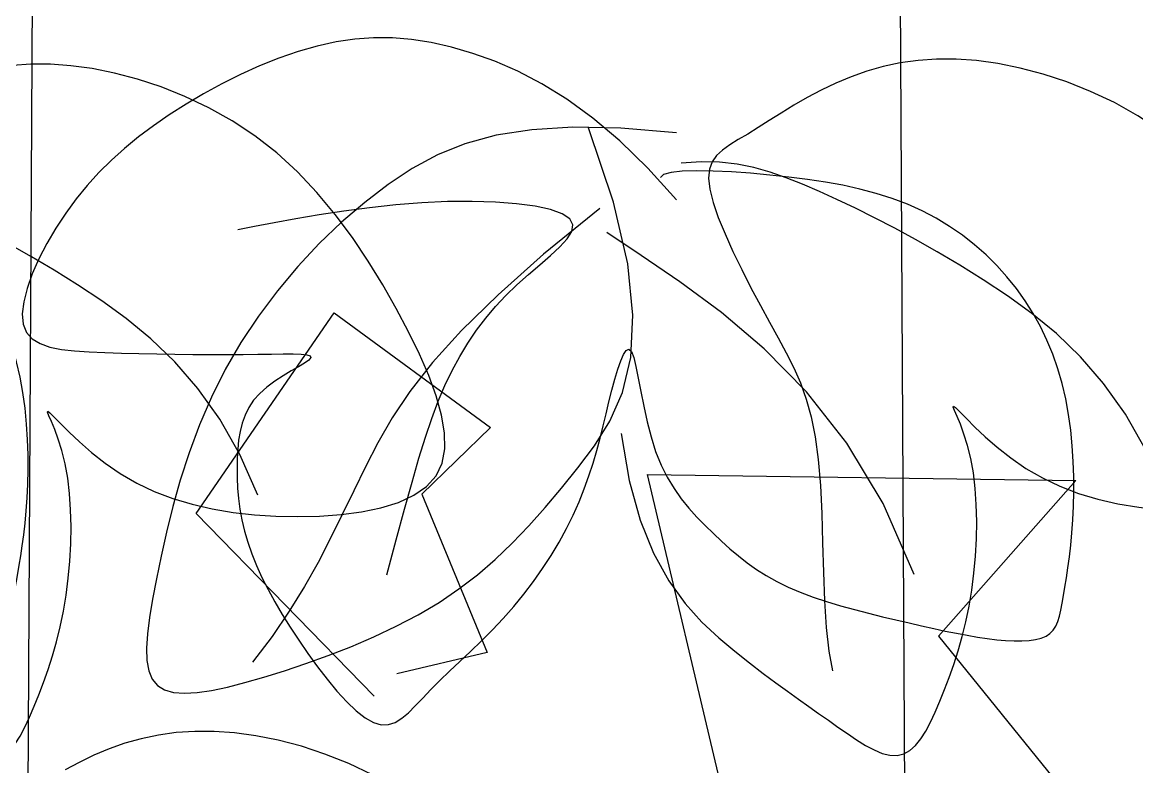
# Model space of a CAD drawing. Extents: x -1568 to -728, y -1287 to -990.
# Drawn here: x -1017.636 to -1016.845, y -1164.897 to -1164.368 of the extents above; entities that cross this region are included whole.
import ezdxf

# ---------------------------------------------------------------- set-up
doc = ezdxf.new("R2010")
doc.units = 0
doc.header["$LTSCALE"] = 5
doc.layers.get('0').update_dxf_attribs({"linetype": 'CONTINUOUS'})
for name, color, linetype in [('fz', 7, 'CONTINUOUS'), ('LH', 94, 'CONTINUOUS'), ('尺寸标注', 2, 'CONTINUOUS'), ('灯杆', 4, 'CONTINUOUS')]:
    doc.layers.add(name, color=color, linetype=linetype)
doc.layers.add('标注', color=4, linetype='CONTINUOUS', lineweight=15)

# ---------------------------------------------------------------- blocks, each defined once
blk = doc.blocks.new('LIM43')
at = {"color": 98}
for p, q in [((942286.83689, 2579500.15876), (942286.93485, 2579500.30133)), ((942286.93485, 2579500.30133), (942287.04576, 2579500.21987)), ((942287.04576, 2579500.21987), (942286.99711, 2579500.17256)), ((942287.15733, 2579500.18636), (942287.46134, 2579500.18221)), ((942287.23296, 2579499.86555), (942287.15733, 2579500.18636)), ((942287.46134, 2579500.18221), (942287.36381, 2579500.07162)), ((942286.99711, 2579500.17256), (942287.04358, 2579500.06001)), ((942286.96314, 2579500.02913), (942286.83689, 2579500.15876)), ((942287.36381, 2579500.07162), (942287.59988, 2579499.78059)), ((942287.04358, 2579500.06001), (942286.97936, 2579500.04489))]:
    blk.add_line(p, q, dxfattribs=at)
blk = doc.blocks.new('花')
at = {"layer": 'LH', "color": 12}
for p, q in [((0.66338, 0.47467), (0.64962, 0.47355)), ((0.67788, 0.47486), (0.66338, 0.47467)), ((0.69316, 0.47406), (0.67788, 0.47486)), ((0.62411, 0.46878), (0.61226, 0.46523)), ((0.63655, 0.47157), (0.62411, 0.46878)), ((0.64962, 0.47355), (0.63655, 0.47157)), ((0.70922, 0.47222), (0.69316, 0.47406)), ((0.72593, 0.46929), (0.70922, 0.47222)), ((0.74309, 0.46519), (0.72593, 0.46929)), ((0.60094, 0.46099), (0.59012, 0.45612)), ((0.61226, 0.46523), (0.60094, 0.46099)), ((0.76049, 0.45988), (0.74309, 0.46519)), ((0.77795, 0.45329), (0.76049, 0.45988)), ((0.59012, 0.45612), (0.57974, 0.45069)), ((0.79527, 0.44537), (0.77795, 0.45329)), ((0.56981, 0.44483), (0.56035, 0.4387)), ((0.57974, 0.45069), (0.56981, 0.44483)), ((0.81226, 0.43606), (0.79527, 0.44537)), ((0.56035, 0.4387), (0.55137, 0.43247)), ((0.82872, 0.4253), (0.81226, 0.43606)), ((0.55137, 0.43247), (0.54287, 0.42627)), ((0.53488, 0.42026), (0.5274, 0.41461)), ((0.54287, 0.42627), (0.53488, 0.42026)), ((0.84449, 0.41308), (0.82872, 0.4253)), ((0.5274, 0.41461), (0.52046, 0.40946)), ((0.85951, 0.39961), (0.84449, 0.41308)), ((-0.51718, 0.40406), (-0.53028, 0.40002)), ((-0.50411, 0.40713), (-0.51718, 0.40406)), ((-0.49094, 0.4092), (-0.50411, 0.40713)), ((-0.47757, 0.41026), (-0.49094, 0.4092)), ((-0.46388, 0.41029), (-0.47757, 0.41026)), ((-0.44975, 0.40928), (-0.46388, 0.41029)), ((-0.43508, 0.40722), (-0.44975, 0.40928)), ((-0.41974, 0.40407), (-0.43508, 0.40722)), ((-0.40365, 0.39979), (-0.41974, 0.40407)), ((0.39639, 0.4039), (0.36736, 0.39975)), ((0.43034, 0.40606), (0.39639, 0.4039)), ((0.42954, 0.35341), (0.40753, 0.40445)), ((0.46999, 0.40616), (0.43034, 0.40606)), ((0.51407, 0.40489), (0.50838, 0.40071)), ((0.52046, 0.40946), (0.51407, 0.40489)), ((-0.53028, 0.40002), (-0.54347, 0.39503)), ((-0.38675, 0.39409), (-0.40365, 0.39979)), ((0.36736, 0.39975), (0.34249, 0.39372)), ((0.50352, 0.39663), (0.49964, 0.39238)), ((0.50838, 0.40071), (0.50352, 0.39663)), ((0.87376, 0.38513), (0.85951, 0.39961)), ((-0.55669, 0.38919), (-0.56984, 0.38262)), ((-0.54347, 0.39503), (-0.55669, 0.38919)), ((-0.36902, 0.38667), (-0.38675, 0.39409)), ((0.34249, 0.39372), (0.321, 0.38589)), ((0.50226, 0.38777), (0.48914, 0.387)), ((0.49688, 0.38769), (0.4954, 0.38227)), ((0.49964, 0.39238), (0.49688, 0.38769)), ((0.51472, 0.38741), (0.50226, 0.38777)), ((-0.56984, 0.38262), (-0.58281, 0.37542)), ((-0.35044, 0.37719), (-0.36902, 0.38667)), ((0.321, 0.38589), (0.30211, 0.37636)), ((0.48914, 0.387), (0.47515, 0.38498)), ((0.4954, 0.38227), (0.49533, 0.37586)), ((0.52673, 0.38605), (0.51472, 0.38741)), ((0.5385, 0.3838), (0.52673, 0.38605)), ((0.55025, 0.38079), (0.5385, 0.3838)), ((0.56219, 0.37713), (0.55025, 0.38079)), ((0.88721, 0.36991), (0.87376, 0.38513)), ((-0.58281, 0.37542), (-0.5955, 0.36771)), ((-0.33097, 0.36534), (-0.35044, 0.37719)), ((0.30211, 0.37636), (0.28506, 0.36522)), ((0.49533, 0.37586), (0.49683, 0.36818)), ((0.57454, 0.37295), (0.56219, 0.37713)), ((0.58746, 0.36834), (0.57454, 0.37295)), ((-0.5955, 0.36771), (-0.6078, 0.35961)), ((-0.31059, 0.3508), (-0.33097, 0.36534)), ((0.28506, 0.36522), (0.26907, 0.35256)), ((0.49683, 0.36818), (0.49997, 0.35905)), ((0.60101, 0.36327), (0.58746, 0.36834)), ((0.89984, 0.35418), (0.88721, 0.36991)), ((-0.6078, 0.35961), (-0.61961, 0.35122)), ((0.49997, 0.35905), (0.50454, 0.34868)), ((0.61518, 0.35769), (0.60101, 0.36327)), ((0.62998, 0.35155), (0.61518, 0.35769)), ((-0.61961, 0.35122), (-0.63083, 0.34267)), ((-0.28927, 0.33325), (-0.31059, 0.3508)), ((0.26907, 0.35256), (0.25352, 0.33847)), ((0.44329, 0.3104), (0.42954, 0.35341)), ((0.50454, 0.34868), (0.51029, 0.33737)), ((0.64542, 0.34478), (0.62998, 0.35155)), ((0.91161, 0.33821), (0.89984, 0.35418)), ((-0.63083, 0.34267), (-0.64137, 0.33402)), ((0.42015, 0.34805), (0.38319, 0.31234)), ((0.66151, 0.33734), (0.64542, 0.34478)), ((-0.64137, 0.33402), (-0.65125, 0.32526)), ((-0.26698, 0.31237), (-0.28927, 0.33325)), ((-0.26458, 0.33301), (-0.27244, 0.33151)), ((-0.25453, 0.33414), (-0.26458, 0.33301)), ((-0.24279, 0.33493), (-0.25453, 0.33414)), ((-0.22987, 0.3354), (-0.24279, 0.33493)), ((-0.21625, 0.33559), (-0.22987, 0.3354)), ((-0.20245, 0.33553), (-0.21625, 0.33559)), ((-0.18889, 0.33525), (-0.20245, 0.33553)), ((-0.17564, 0.33469), (-0.18889, 0.33525)), ((-0.16273, 0.33382), (-0.17564, 0.33469)), ((-0.15016, 0.33258), (-0.16273, 0.33382)), ((-0.13793, 0.33093), (-0.15016, 0.33258)), ((0.25352, 0.33847), (0.2384, 0.3231)), ((0.51029, 0.33737), (0.51692, 0.32543)), ((0.67824, 0.32916), (0.66151, 0.33734)), ((0.9225, 0.32225), (0.91161, 0.33821)), ((-0.65125, 0.32526), (-0.66049, 0.31632)), ((-0.27761, 0.3296), (-0.27959, 0.32726)), ((-0.27244, 0.33151), (-0.27761, 0.3296)), ((-0.12606, 0.32881), (-0.13793, 0.33093)), ((-0.11454, 0.32617), (-0.12606, 0.32881)), ((-0.1034, 0.32296), (-0.11454, 0.32617)), ((0.51692, 0.32543), (0.52418, 0.31317)), ((0.69563, 0.32021), (0.67824, 0.32916)), ((-0.09263, 0.31915), (-0.1034, 0.32296)), ((-0.08225, 0.31475), (-0.09263, 0.31915)), ((0.2384, 0.3231), (0.22385, 0.30659)), ((0.71364, 0.31035), (0.69563, 0.32021)), ((0.93249, 0.30654), (0.9225, 0.32225)), ((-0.66049, 0.31632), (-0.66912, 0.30715)), ((-0.07226, 0.30979), (-0.08225, 0.31475)), ((-0.06269, 0.30429), (-0.07226, 0.30979)), ((0.38319, 0.31234), (0.35332, 0.28102)), ((0.44999, 0.27439), (0.44329, 0.3104)), ((0.52418, 0.31317), (0.53179, 0.3009)), ((0.73203, 0.29923), (0.71364, 0.31035)), ((-0.66912, 0.30715), (-0.67719, 0.29769)), ((-0.05354, 0.29829), (-0.06269, 0.30429)), ((0.22385, 0.30659), (0.21002, 0.28908)), ((0.53179, 0.3009), (0.53948, 0.28891)), ((0.94152, 0.29131), (0.93249, 0.30654)), ((-0.67719, 0.29769), (-0.68472, 0.28789)), ((-0.44697, 0.29536), (-0.46533, 0.29234)), ((-0.42887, 0.29769), (-0.44697, 0.29536)), ((-0.41139, 0.2993), (-0.42887, 0.29769)), ((-0.39494, 0.30016), (-0.41139, 0.2993)), ((-0.37988, 0.30026), (-0.39494, 0.30016)), ((-0.36661, 0.29957), (-0.37988, 0.30026)), ((-0.3555, 0.29808), (-0.36661, 0.29957)), ((-0.34695, 0.29577), (-0.3555, 0.29808)), ((-0.34132, 0.29261), (-0.34695, 0.29577)), ((-0.04482, 0.29182), (-0.05354, 0.29829)), ((0.75055, 0.28641), (0.73203, 0.29923)), ((-0.68472, 0.28789), (-0.69174, 0.27767)), ((-0.5016, 0.28484), (-0.5189, 0.2807)), ((-0.48364, 0.28878), (-0.5016, 0.28484)), ((-0.46533, 0.29234), (-0.48364, 0.28878)), ((-0.33887, 0.28862), (-0.34132, 0.29261)), ((-0.33927, 0.28384), (-0.33887, 0.28862)), ((-0.28867, 0.27087), (-0.31425, 0.28517)), ((-0.03654, 0.28489), (-0.04482, 0.29182)), ((-0.02871, 0.27754), (-0.03654, 0.28489)), ((0.21002, 0.28908), (0.19705, 0.27072)), ((0.53948, 0.28891), (0.54697, 0.27753)), ((0.76892, 0.27148), (0.75055, 0.28641)), ((0.9494, 0.27668), (0.94152, 0.29131)), ((-0.69174, 0.27767), (-0.69829, 0.26699)), ((-0.5189, 0.2807), (-0.53525, 0.27652)), ((-0.3467, 0.27223), (-0.34203, 0.27835)), ((-0.34203, 0.27835), (-0.33927, 0.28384)), ((-0.02135, 0.26979), (-0.02871, 0.27754)), ((0.35332, 0.28102), (0.32959, 0.25349)), ((0.54697, 0.27753), (0.55405, 0.26692)), ((-0.55033, 0.27247), (-0.56386, 0.26871)), ((-0.53525, 0.27652), (-0.55033, 0.27247)), ((-0.35279, 0.26556), (-0.3467, 0.27223)), ((-0.25973, 0.25458), (-0.28867, 0.27087)), ((-0.01447, 0.26166), (-0.02135, 0.26979)), ((0.19705, 0.27072), (0.18509, 0.25164)), ((0.45085, 0.24434), (0.44999, 0.27439)), ((0.78688, 0.254), (0.76892, 0.27148)), ((0.95591, 0.26273), (0.9494, 0.27668)), ((-0.69829, 0.26699), (-0.70436, 0.25584)), ((-0.56386, 0.26871), (-0.57553, 0.26542)), ((-0.35983, 0.2584), (-0.35279, 0.26556)), ((-0.00806, 0.25315), (-0.01447, 0.26166)), ((0.55405, 0.26692), (0.56064, 0.25681)), ((0.96085, 0.24955), (0.95591, 0.26273)), ((-0.70436, 0.25584), (-0.70984, 0.24444)), ((-0.36735, 0.25084), (-0.35983, 0.2584)), ((-0.22852, 0.23535), (-0.25973, 0.25458)), ((-0.00213, 0.24426), (-0.00806, 0.25315)), ((0.32959, 0.25349), (0.31104, 0.22914)), ((0.56064, 0.25681), (0.56675, 0.24677)), ((0.80416, 0.23354), (0.78688, 0.254)), ((-0.37488, 0.24294), (-0.36735, 0.25084)), ((0.18509, 0.25164), (0.17428, 0.23199)), ((0.56675, 0.24677), (0.57236, 0.23639)), ((0.96399, 0.23722), (0.96085, 0.24955)), ((-0.70984, 0.24444), (-0.71457, 0.23306)), ((-0.38203, 0.23478), (-0.37488, 0.24294)), ((0.0033, 0.23502), (-0.00213, 0.24426)), ((0.44708, 0.21924), (0.45085, 0.24434)), ((-0.71457, 0.23306), (-0.71841, 0.22197)), ((-0.38872, 0.22632), (-0.38203, 0.23478)), ((-0.19613, 0.21221), (-0.22852, 0.23535)), ((0.00824, 0.22541), (0.0033, 0.23502)), ((0.17428, 0.23199), (0.16476, 0.21192)), ((0.57236, 0.23639), (0.57746, 0.22525)), ((0.82048, 0.20969), (0.80416, 0.23354)), ((0.96512, 0.22583), (0.96399, 0.23722)), ((-0.71841, 0.22197), (-0.7212, 0.21144)), ((-0.39496, 0.21753), (-0.38872, 0.22632)), ((0.01268, 0.21545), (0.00824, 0.22541)), ((0.31104, 0.22914), (0.29673, 0.20735)), ((0.57746, 0.22525), (0.58204, 0.21295)), ((0.68197, 0.22835), (0.68205, 0.22911)), ((0.68312, 0.22594), (0.68197, 0.22835)), ((0.68205, 0.22911), (0.68364, 0.2281)), ((0.68522, 0.22198), (0.68312, 0.22594)), ((0.68364, 0.2281), (0.68695, 0.22528)), ((0.68798, 0.21659), (0.68522, 0.22198)), ((0.68695, 0.22528), (0.69191, 0.22096)), ((0.96402, 0.21546), (0.96512, 0.22583)), ((-0.40077, 0.20838), (-0.39496, 0.21753)), ((0.01661, 0.20516), (0.01268, 0.21545)), ((0.43988, 0.19805), (0.44708, 0.21924)), ((0.69113, 0.20988), (0.68798, 0.21659)), ((0.69191, 0.22096), (0.69841, 0.21547)), ((0.69841, 0.21547), (0.7063, 0.2092)), ((0.96048, 0.2062), (0.96402, 0.21546)), ((-0.7212, 0.21144), (-0.72279, 0.20174)), ((-0.40615, 0.19883), (-0.40077, 0.20838)), ((-0.16367, 0.18419), (-0.19613, 0.21221)), ((0.16476, 0.21192), (0.15663, 0.19158)), ((0.29673, 0.20735), (0.28569, 0.18753)), ((0.58204, 0.21295), (0.58609, 0.19906)), ((0.69437, 0.20195), (0.69113, 0.20988)), ((0.7063, 0.2092), (0.71545, 0.2025)), ((0.83558, 0.182), (0.82048, 0.20969)), ((0.95438, 0.1981), (0.96048, 0.2062)), ((-0.72279, 0.20174), (-0.72303, 0.19314)), ((-0.41111, 0.18884), (-0.40615, 0.19883)), ((-0.297, 0.19524), (-0.29537, 0.19997)), ((-0.29537, 0.19997), (-0.29366, 0.20296)), ((-0.29366, 0.20296), (-0.29187, 0.20389)), ((-0.29187, 0.20389), (-0.28998, 0.20244)), ((-0.28998, 0.20244), (-0.28799, 0.1984)), ((-0.28799, 0.1984), (-0.28585, 0.19212)), ((0.02003, 0.19454), (0.01661, 0.20516)), ((0.43047, 0.17974), (0.43988, 0.19805)), ((0.58609, 0.19906), (0.5896, 0.18317)), ((0.69744, 0.19293), (0.69437, 0.20195)), ((0.71545, 0.2025), (0.72573, 0.19573)), ((0.94594, 0.19114), (0.95438, 0.1981)), ((-0.72303, 0.19314), (-0.72177, 0.18592)), ((-0.29856, 0.1891), (-0.297, 0.19524)), ((-0.28585, 0.19212), (-0.2835, 0.18405)), ((0.02296, 0.18368), (0.02003, 0.19454)), ((0.15663, 0.19158), (0.1498, 0.17118)), ((0.44853, 0.19002), (0.45694, 0.15726)), ((0.70009, 0.18293), (0.69744, 0.19293)), ((0.72573, 0.19573), (0.73701, 0.18925)), ((0.93551, 0.18523), (0.94594, 0.19114)), ((-0.72177, 0.18592), (-0.7189, 0.18027)), ((-0.41567, 0.17838), (-0.41111, 0.18884)), ((-0.30005, 0.18187), (-0.29856, 0.1891)), ((-0.2835, 0.18405), (-0.2809, 0.17465)), ((-0.13221, 0.15035), (-0.16367, 0.18419)), ((0.02544, 0.17269), (0.02296, 0.18368)), ((0.28569, 0.18753), (0.27697, 0.16904)), ((0.5896, 0.18317), (0.59259, 0.16507)), ((0.70229, 0.17211), (0.70009, 0.18293)), ((0.73701, 0.18925), (0.74915, 0.18344)), ((0.74915, 0.18344), (0.76204, 0.17857)), ((0.92342, 0.18031), (0.93551, 0.18523)), ((-0.7189, 0.18027), (-0.7145, 0.17608)), ((-0.7145, 0.17608), (-0.70869, 0.17314)), ((-0.61282, 0.17354), (-0.6001, 0.17445)), ((-0.6001, 0.17445), (-0.58766, 0.17541)), ((-0.58766, 0.17541), (-0.57569, 0.17641)), ((-0.57569, 0.17641), (-0.56439, 0.17743)), ((-0.56439, 0.17743), (-0.55394, 0.17847)), ((-0.55394, 0.17847), (-0.54449, 0.17943)), ((-0.54449, 0.17943), (-0.53617, 0.18025)), ((-0.53617, 0.18025), (-0.52913, 0.18084)), ((-0.52913, 0.18084), (-0.52349, 0.18111)), ((-0.52045, 0.175), (-0.52451, 0.17205)), ((-0.52349, 0.18111), (-0.51939, 0.18098)), ((-0.51761, 0.1774), (-0.52045, 0.175)), ((-0.51939, 0.18098), (-0.51697, 0.18037)), ((-0.51636, 0.1792), (-0.51761, 0.1774)), ((-0.51697, 0.18037), (-0.51636, 0.1792)), ((-0.41983, 0.16741), (-0.41567, 0.17838)), ((-0.30149, 0.17388), (-0.30005, 0.18187)), ((-0.2809, 0.17465), (-0.27799, 0.1644)), ((0.42005, 0.16328), (0.43047, 0.17974)), ((0.76204, 0.17857), (0.77557, 0.17468)), ((0.77557, 0.17468), (0.78965, 0.17171)), ((0.89559, 0.17317), (0.91, 0.17631)), ((0.91, 0.17631), (0.92342, 0.18031)), ((-0.70869, 0.17314), (-0.70157, 0.17127)), ((-0.70157, 0.17127), (-0.69327, 0.17028)), ((-0.69327, 0.17028), (-0.68391, 0.16996)), ((-0.68391, 0.16996), (-0.6736, 0.17014)), ((-0.6736, 0.17014), (-0.66246, 0.17061)), ((-0.66246, 0.17061), (-0.65063, 0.17121)), ((-0.65063, 0.17121), (-0.63828, 0.17191)), ((-0.63828, 0.17191), (-0.62561, 0.17269)), ((-0.62561, 0.17269), (-0.61282, 0.17354)), ((-0.52942, 0.16861), (-0.53484, 0.16472)), ((-0.52451, 0.17205), (-0.52942, 0.16861)), ((-0.42362, 0.15584), (-0.41983, 0.16741)), ((-0.30287, 0.16546), (-0.30149, 0.17388)), ((0.02748, 0.16166), (0.02544, 0.17269)), ((0.1498, 0.17118), (0.14413, 0.15093)), ((0.27697, 0.16904), (0.26962, 0.1513)), ((0.70402, 0.16066), (0.70229, 0.17211)), ((0.78965, 0.17171), (0.80418, 0.16963)), ((0.80418, 0.16963), (0.81909, 0.16838)), ((0.81909, 0.16838), (0.83427, 0.16792)), ((0.83427, 0.16792), (0.84963, 0.1682)), ((0.84963, 0.1682), (0.86509, 0.16917)), ((0.86509, 0.16917), (0.8805, 0.17081)), ((0.8805, 0.17081), (0.89559, 0.17317)), ((-0.54039, 0.16044), (-0.54571, 0.15582)), ((-0.53484, 0.16472), (-0.54039, 0.16044)), ((-0.30422, 0.15687), (-0.30287, 0.16546)), ((-0.27799, 0.1644), (-0.27473, 0.15374)), ((0.02913, 0.15069), (0.02748, 0.16166)), ((0.40961, 0.1478), (0.42005, 0.16328)), ((0.59259, 0.16507), (0.59519, 0.14531)), ((0.7053, 0.14875), (0.70402, 0.16066)), ((-0.55044, 0.1509), (-0.5543, 0.14574)), ((-0.54571, 0.15582), (-0.55044, 0.1509)), ((-0.42715, 0.14338), (-0.42362, 0.15584)), ((-0.30559, 0.14815), (-0.30422, 0.15687)), ((-0.27473, 0.15374), (-0.27105, 0.14314)), ((-0.10287, 0.1097), (-0.13221, 0.15035)), ((0.0304, 0.13988), (0.02913, 0.15069)), ((0.14413, 0.15093), (0.13949, 0.13107)), ((0.26962, 0.1513), (0.2628, 0.13377)), ((0.45694, 0.15726), (0.46708, 0.12987)), ((-0.5543, 0.14574), (-0.55729, 0.14034)), ((-0.43054, 0.12967), (-0.42715, 0.14338)), ((-0.30706, 0.13931), (-0.30559, 0.14815)), ((-0.27105, 0.14314), (-0.26691, 0.13306)), ((0.39922, 0.13311), (0.40961, 0.1478)), ((0.59519, 0.14531), (0.59757, 0.12466)), ((0.70612, 0.13655), (0.7053, 0.14875)), ((-0.55952, 0.13471), (-0.56108, 0.12887)), ((-0.55729, 0.14034), (-0.55952, 0.13471)), ((-0.30868, 0.13034), (-0.30706, 0.13931)), ((0.03133, 0.12932), (0.0304, 0.13988)), ((0.70649, 0.12424), (0.70612, 0.13655)), ((-0.56108, 0.12887), (-0.56206, 0.12282)), ((-0.43391, 0.11435), (-0.43054, 0.12967)), ((-0.31053, 0.12122), (-0.30868, 0.13034)), ((-0.26691, 0.13306), (-0.26228, 0.12387)), ((0.03195, 0.11913), (0.03133, 0.12932)), ((0.13949, 0.13107), (0.13574, 0.11181)), ((0.2628, 0.13377), (0.25609, 0.11627)), ((0.38875, 0.11919), (0.39922, 0.13311)), ((0.46708, 0.12987), (0.47854, 0.10719)), ((-0.56206, 0.12282), (-0.56255, 0.11656)), ((-0.31268, 0.11195), (-0.31053, 0.12122)), ((-0.26228, 0.12387), (-0.2572, 0.11557)), ((0.03228, 0.10938), (0.03195, 0.11913)), ((0.37803, 0.10599), (0.38875, 0.11919)), ((0.59757, 0.12466), (0.59991, 0.10387)), ((0.7064, 0.11199), (0.70649, 0.12424)), ((-0.56255, 0.11656), (-0.56266, 0.11011)), ((-0.43739, 0.09709), (-0.43391, 0.11435)), ((-0.31519, 0.10253), (-0.31268, 0.11195)), ((-0.2572, 0.11557), (-0.25174, 0.10804)), ((0.13574, 0.11181), (0.13274, 0.09338)), ((0.25609, 0.11627), (0.24919, 0.0987)), ((0.70586, 0.09998), (0.7064, 0.11199)), ((-0.56266, 0.11011), (-0.56247, 0.10348)), ((-0.56247, 0.10348), (-0.56206, 0.09666)), ((-0.25174, 0.10804), (-0.24598, 0.10119)), ((-0.07672, 0.0613), (-0.10287, 0.1097)), ((0.03236, 0.10009), (0.03228, 0.10938)), ((0.36692, 0.09348), (0.37803, 0.10599)), ((0.47854, 0.10719), (0.49093, 0.08862)), ((0.59991, 0.10387), (0.60237, 0.08371)), ((-0.56206, 0.09666), (-0.5614, 0.08968)), ((-0.44111, 0.07753), (-0.43739, 0.09709)), ((-0.31814, 0.09293), (-0.31519, 0.10253)), ((-0.24598, 0.10119), (-0.23998, 0.09492)), ((0.03225, 0.0913), (0.03236, 0.10009)), ((0.24919, 0.0987), (0.2418, 0.08097)), ((0.70487, 0.08837), (0.70586, 0.09998)), ((-0.5614, 0.08968), (-0.56046, 0.08253)), ((-0.32157, 0.08317), (-0.31814, 0.09293)), ((-0.23998, 0.09492), (-0.23382, 0.08912)), ((-0.23382, 0.08912), (-0.22755, 0.08369)), ((0.03197, 0.08302), (0.03225, 0.0913)), ((0.13274, 0.09338), (0.13035, 0.07598)), ((0.35528, 0.08163), (0.36692, 0.09348)), ((0.49093, 0.08862), (0.50385, 0.07352)), ((0.70349, 0.07717), (0.70487, 0.08837)), ((-0.56046, 0.08253), (-0.5592, 0.07524)), ((-0.32549, 0.0733), (-0.32157, 0.08317)), ((-0.22755, 0.08369), (-0.22126, 0.07852)), ((0.03157, 0.07526), (0.03197, 0.08302)), ((0.2418, 0.08097), (0.23362, 0.06298)), ((0.34295, 0.07042), (0.35528, 0.08163)), ((0.60237, 0.08371), (0.60511, 0.06493)), ((-0.5592, 0.07524), (-0.55756, 0.06781)), ((-0.44518, 0.05531), (-0.44111, 0.07753)), ((-0.32987, 0.06337), (-0.32549, 0.0733)), ((-0.22126, 0.07852), (-0.21498, 0.07355)), ((-0.21498, 0.07355), (-0.20866, 0.06875)), ((0.0311, 0.06804), (0.03157, 0.07526)), ((0.13035, 0.07598), (0.12844, 0.05985)), ((0.50385, 0.07352), (0.51691, 0.06125)), ((0.70176, 0.06641), (0.70349, 0.07717)), ((-0.55756, 0.06781), (-0.55552, 0.06025)), ((-0.3347, 0.05345), (-0.32987, 0.06337)), ((-0.20866, 0.06875), (-0.20221, 0.06417)), ((-0.20221, 0.06417), (-0.19555, 0.05981)), ((0.03059, 0.06138), (0.0311, 0.06804)), ((0.32979, 0.05981), (0.34295, 0.07042)), ((0.60511, 0.06493), (0.60831, 0.0483)), ((0.69975, 0.0561), (0.70176, 0.06641)), ((-0.55552, 0.06025), (-0.55303, 0.05257)), ((-0.19555, 0.05981), (-0.18861, 0.05569)), ((-0.18861, 0.05569), (-0.18129, 0.05184)), ((0.03009, 0.05529), (0.03059, 0.06138)), ((0.12844, 0.05985), (0.12691, 0.04517)), ((0.23362, 0.06298), (0.22435, 0.04464)), ((0.31572, 0.04977), (0.32979, 0.05981)), ((0.51691, 0.06125), (0.52971, 0.0512)), ((0.6975, 0.04623), (0.69975, 0.0561)), ((-0.55303, 0.05257), (-0.55005, 0.04479)), ((-0.44973, 0.03009), (-0.44518, 0.05531)), ((-0.33995, 0.04359), (-0.3347, 0.05345)), ((-0.18129, 0.05184), (-0.17351, 0.04828)), ((-0.17351, 0.04828), (-0.1652, 0.04503)), ((0.02911, 0.04484), (0.02962, 0.04978)), ((0.02962, 0.04978), (0.03009, 0.05529)), ((0.30091, 0.04031), (0.31572, 0.04977)), ((0.52971, 0.0512), (0.54185, 0.04273)), ((0.60831, 0.0483), (0.61213, 0.03457)), ((-0.55005, 0.04479), (-0.54654, 0.0369)), ((-0.34562, 0.03385), (-0.33995, 0.04359)), ((-0.1652, 0.04503), (-0.15629, 0.04209)), ((-0.15629, 0.04209), (-0.14689, 0.03945)), ((0.02759, 0.03654), (0.02846, 0.04043)), ((0.02846, 0.04043), (0.02911, 0.04484)), ((0.12691, 0.04517), (0.12584, 0.03198)), ((0.22435, 0.04464), (0.21368, 0.02585)), ((0.28561, 0.03145), (0.30091, 0.04031)), ((0.54185, 0.04273), (0.55302, 0.03529)), ((0.69508, 0.03683), (0.6975, 0.04623)), ((-0.54654, 0.0369), (-0.54252, 0.02891)), ((-0.35167, 0.02429), (-0.34562, 0.03385)), ((-0.14689, 0.03945), (-0.13712, 0.03707)), ((-0.13712, 0.03707), (-0.12709, 0.03494)), ((-0.12709, 0.03494), (-0.11694, 0.033)), ((-0.11694, 0.033), (-0.10679, 0.03125)), ((0.02484, 0.03019), (0.02642, 0.03313)), ((0.02642, 0.03313), (0.02759, 0.03654)), ((0.12584, 0.03198), (0.12534, 0.02028)), ((0.55302, 0.03529), (0.56325, 0.02868)), ((0.69253, 0.0279), (0.69508, 0.03683)), ((-0.54252, 0.02891), (-0.53799, 0.02081)), ((-0.3581, 0.01497), (-0.35167, 0.02429)), ((-0.10679, 0.03125), (-0.09676, 0.02963)), ((-0.09676, 0.02963), (-0.08698, 0.02814)), ((-0.08698, 0.02814), (-0.07755, 0.02673)), ((-0.07755, 0.02673), (-0.06848, 0.02543)), ((-0.06848, 0.02543), (-0.05977, 0.02423)), ((-0.05977, 0.02423), (-0.05141, 0.02316)), ((0.01289, 0.02246), (0.01682, 0.02383)), ((0.01682, 0.02383), (0.02012, 0.02556)), ((0.02012, 0.02556), (0.02277, 0.02767)), ((0.02277, 0.02767), (0.02484, 0.03019)), ((0.21368, 0.02585), (0.20131, 0.00651)), ((0.27006, 0.0232), (0.28561, 0.03145)), ((0.56325, 0.02868), (0.57268, 0.02278)), ((0.68992, 0.01944), (0.69253, 0.0279)), ((-0.53799, 0.02081), (-0.53297, 0.01259)), ((-0.05141, 0.02316), (-0.04339, 0.02222)), ((-0.04339, 0.02222), (-0.0357, 0.02143)), ((-0.0357, 0.02143), (-0.02833, 0.02081)), ((-0.02833, 0.02081), (-0.02128, 0.02036)), ((-0.02128, 0.02036), (-0.01455, 0.0201)), ((-0.01455, 0.0201), (-0.00817, 0.02005)), ((-0.00817, 0.02005), (-0.00219, 0.02024)), ((-0.00219, 0.02024), (0.00334, 0.02069)), ((0.00334, 0.02069), (0.00838, 0.02142)), ((0.00838, 0.02142), (0.01289, 0.02246)), ((0.12534, 0.02028), (0.12552, 0.01008)), ((0.25451, 0.01557), (0.27006, 0.0232)), ((0.57268, 0.02278), (0.58143, 0.01745)), ((0.58143, 0.01745), (0.58962, 0.01257)), ((0.68727, 0.01149), (0.68992, 0.01944)), ((-0.53297, 0.01259), (-0.52747, 0.00426)), ((-0.36486, 0.00594), (-0.3581, 0.01497)), ((0.12552, 0.01008), (0.12651, 0.00138)), ((0.22438, 0.00222), (0.2392, 0.00857)), ((0.2392, 0.00857), (0.25451, 0.01557)), ((0.58962, 0.01257), (0.59737, 0.00802)), ((0.59737, 0.00802), (0.60482, 0.00367)), ((0.68454, 0.00413), (0.68727, 0.01149)), ((-0.52747, 0.00426), (-0.52151, -0.00421)), ((-0.37185, -0.00279), (-0.36486, 0.00594)), ((0.12651, 0.00138), (0.12841, -0.00581)), ((0.21029, -0.00346), (0.22438, 0.00222)), ((0.60482, 0.00367), (0.61209, -0.0006)), ((0.68167, -0.00252), (0.68454, 0.00413)), ((-0.52151, -0.00421), (-0.5151, -0.0128)), ((-0.37896, -0.01121), (-0.37185, -0.00279)), ((0.12841, -0.00581), (0.13134, -0.0115)), ((0.19714, -0.00846), (0.21029, -0.00346)), ((0.61209, -0.0006), (0.61927, -0.00487)), ((0.61927, -0.00487), (0.62633, -0.00902)), ((0.67859, -0.00837), (0.68167, -0.00252)), ((-0.5151, -0.0128), (-0.50826, -0.02153)), ((-0.38605, -0.01932), (-0.37896, -0.01121)), ((0.13134, -0.0115), (0.13542, -0.01568)), ((0.13542, -0.01568), (0.14074, -0.01835)), ((0.17391, -0.016), (0.185, -0.01267)), ((0.185, -0.01267), (0.19714, -0.00846)), ((0.62633, -0.00902), (0.63321, -0.01287)), ((0.63321, -0.01287), (0.63985, -0.01624)), ((0.67153, -0.01721), (0.67523, -0.0133)), ((0.67523, -0.0133), (0.67859, -0.00837)), ((-0.50826, -0.02153), (-0.50102, -0.03037)), ((-0.39301, -0.02711), (-0.38605, -0.01932)), ((0.14074, -0.01835), (0.14728, -0.01962)), ((0.14728, -0.01962), (0.15501, -0.01958)), ((0.15501, -0.01958), (0.1639, -0.01834)), ((0.1639, -0.01834), (0.17391, -0.016)), ((0.63985, -0.01624), (0.6462, -0.01897)), ((0.6462, -0.01897), (0.65219, -0.02088)), ((0.65219, -0.02088), (0.65776, -0.0218)), ((0.65776, -0.0218), (0.66285, -0.02154)), ((0.66285, -0.02154), (0.66743, -0.02)), ((0.66743, -0.02), (0.67153, -0.01721)), ((-0.50102, -0.03037), (-0.4935, -0.0391)), ((-0.39971, -0.03459), (-0.39301, -0.02711)), ((-0.4935, -0.0391), (-0.48584, -0.04747)), ((-0.40603, -0.04175), (-0.39971, -0.03459)), ((-0.41185, -0.04859), (-0.40603, -0.04175)), ((0.16453, -0.04595), (0.15146, -0.04793)), ((0.17829, -0.04483), (0.16453, -0.04595)), ((0.19279, -0.04464), (0.17829, -0.04483)), ((0.20806, -0.04544), (0.19279, -0.04464)), ((0.22413, -0.04727), (0.20806, -0.04544)), ((0.24084, -0.05021), (0.22413, -0.04727)), ((-0.48584, -0.04747), (-0.47818, -0.05524)), ((-0.47818, -0.05524), (-0.47067, -0.06217)), ((-0.4219, -0.06103), (-0.4171, -0.05507)), ((-0.4171, -0.05507), (-0.41185, -0.04859)), ((0.12717, -0.05427), (0.11585, -0.0585)), ((0.13902, -0.05072), (0.12717, -0.05427)), ((0.15146, -0.04793), (0.13902, -0.05072)), ((0.25799, -0.05431), (0.24084, -0.05021)), ((0.2754, -0.05962), (0.25799, -0.05431)), ((-0.47067, -0.06217), (-0.46345, -0.06799)), ((-0.4264, -0.06629), (-0.4219, -0.06103)), ((0.11585, -0.0585), (0.10503, -0.06338)), ((0.29286, -0.06621), (0.2754, -0.05962)), ((-0.46345, -0.06799), (-0.45665, -0.07247)), ((-0.43521, -0.07393), (-0.43078, -0.07065)), ((-0.43078, -0.07065), (-0.4264, -0.06629)), ((0.09465, -0.06881), (0.08472, -0.07467)), ((0.10503, -0.06338), (0.09465, -0.06881)), ((-0.45665, -0.07247), (-0.45043, -0.07536)), ((-0.45043, -0.07536), (-0.44487, -0.07647)), ((-0.44487, -0.07647), (-0.43985, -0.07593)), ((-0.43985, -0.07593), (-0.43521, -0.07393)), ((0.08472, -0.07467), (0.07526, -0.08079))]:
    blk.add_line(p, q, dxfattribs=at)
blk = doc.blocks.new('双头路灯')
at = {"layer": '灯杆'}
for p, q in [((-0.31389, 0), (-0.15186, 28.90959)), ((0.15186, 28.90958), (0.31389, 0))]:
    blk.add_line(p, q, dxfattribs=at)

msp = doc.modelspace()

# ---------------------------------------------------------------- block references
at = {"layer": 'fz'}
msp.add_blockref('LIM43', (-943304.34916, -2580664.87573), dxfattribs=at)
at = {"layer": '尺寸标注', "rotation": 355.2300754294851}
for p in [(-1018.3163, -1164.81588), (-1017.67343, -1164.81227), (-1016.93119, -1164.82784)]:
    msp.add_blockref('花', p, dxfattribs=at)
at = {"layer": '标注', "xscale": -1}
msp.add_blockref('双头路灯', (-1017.32053, -1165.37), dxfattribs=at)

doc.saveas('drawing.dxf')
